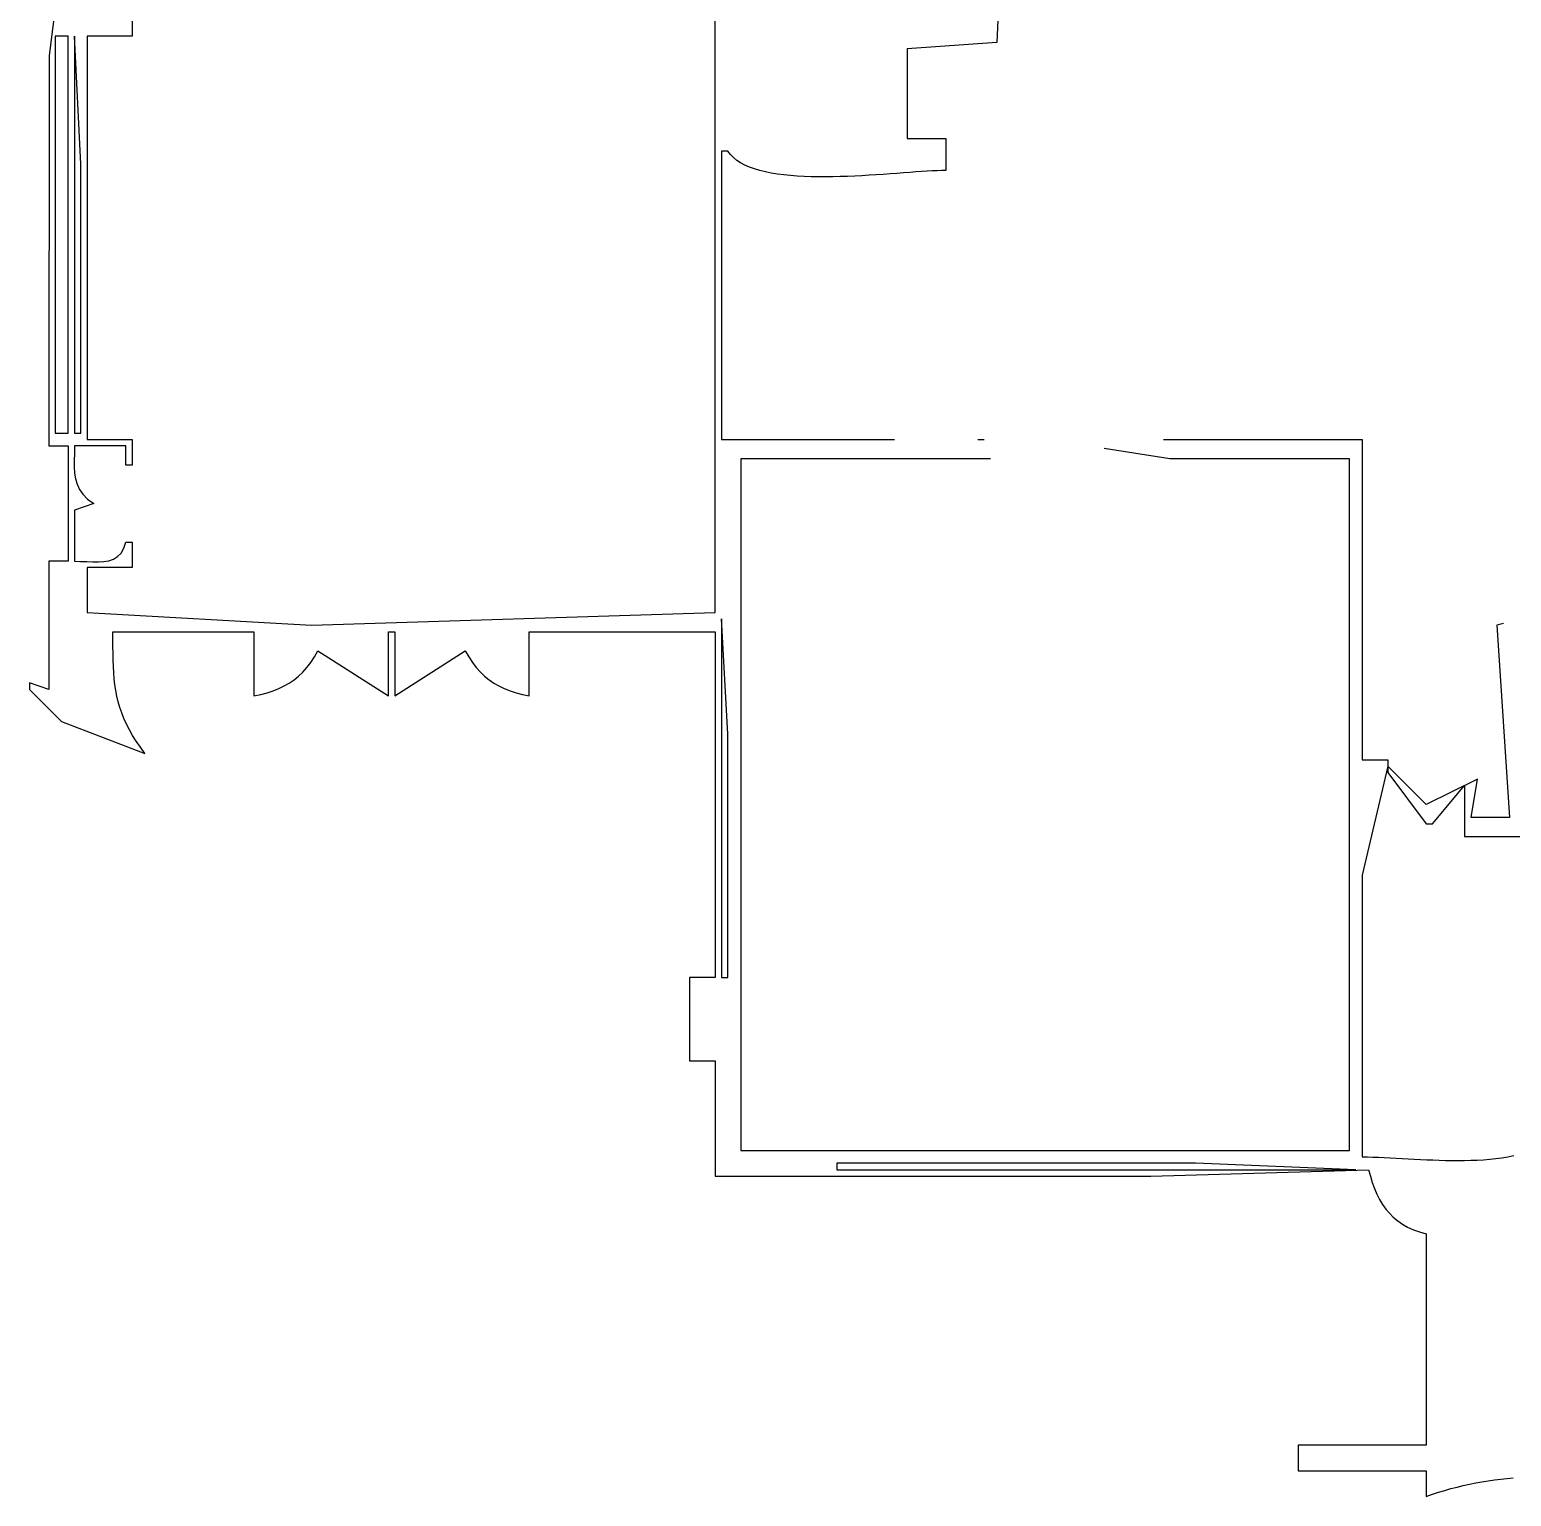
# Model space of a CAD drawing. Header units: metres. Extents: x 169 to 614, y 211 to 1165.
# Drawn here: x 170 to 401.3, y 218 to 447 of the extents above; entities that cross this region are included whole.
import ezdxf

# ---------------------------------------------------------------- set-up
doc = ezdxf.new("R2010")
doc.units = ezdxf.units.M

msp = doc.modelspace()

# ---------------------------------------------------------------- linework, layer by layer
for p, q in [((277, 356), (277, 472)), ((322, 468), (321, 445)), ((176, 466), (173.0579, 442.9606)), ((186, 450), (186, 446)), ((174, 446), (174, 384)), ((176, 446), (174, 446)), ((176, 384), (176, 446)), ((177, 446), (177, 384)), ((178, 426), (177, 446)), ((186, 446), (179, 446)), ((179, 446), (179, 383)), ((321, 445), (307, 444)), ((173.0579, 442.9606), (173, 382)), ((307, 444), (307, 430)), ((279, 428), (278, 428)), ((278, 428), (278, 383)), ((279.3875, 427.4838), (279, 428)), ((307, 430), (313, 430)), ((313, 430), (313, 425)), ((178, 384), (178, 426)), ((279.8495, 427.011), (279.3875, 427.4838)), ((280.3821, 426.58), (279.8495, 427.011)), ((280.9814, 426.1891), (280.3821, 426.58)), ((281.6435, 425.8366), (280.9814, 426.1891)), ((282.3647, 425.521), (281.6435, 425.8366)), ((283.1411, 425.2406), (282.3647, 425.521)), ((283.9688, 424.9937), (283.1411, 425.2406)), ((284.844, 424.7786), (283.9688, 424.9937)), ((285.7628, 424.5937), (284.844, 424.7786)), ((286.7215, 424.4375), (285.7628, 424.5937)), ((287.716, 424.3081), (286.7215, 424.4375)), ((288.7426, 424.204), (287.716, 424.3081)), ((289.7975, 424.1236), (288.7426, 424.204)), ((290.8767, 424.0651), (289.7975, 424.1236)), ((291.9765, 424.0269), (290.8767, 424.0651)), ((293.093, 424.0075), (291.9765, 424.0269)), ((294.2223, 424.005), (293.093, 424.0075)), ((295.3607, 424.0179), (294.2223, 424.005)), ((296.5041, 424.0446), (295.3607, 424.0179)), ((297.6489, 424.0833), (296.5041, 424.0446)), ((298.7911, 424.1325), (297.6489, 424.0833)), ((299.9268, 424.1904), (298.7911, 424.1325)), ((301.0524, 424.2555), (299.9268, 424.1904)), ((302.1638, 424.326), (301.0524, 424.2555)), ((303.2573, 424.4004), (302.1638, 424.326)), ((304.329, 424.477), (303.2573, 424.4004)), ((305.375, 424.5541), (304.329, 424.477)), ((306.3915, 424.6301), (305.375, 424.5541)), ((307.3747, 424.7033), (306.3915, 424.6301)), ((308.3207, 424.7721), (307.3747, 424.7033)), ((309.2256, 424.8348), (308.3207, 424.7721)), ((310.0857, 424.8899), (309.2256, 424.8348)), ((310.897, 424.9356), (310.0857, 424.8899)), ((311.6557, 424.9702), (310.897, 424.9356)), ((312.358, 424.9922), (311.6557, 424.9702)), ((313, 425), (312.358, 424.9922)), ((174, 384), (176, 384)), ((177, 384), (178, 384)), ((173, 382), (176, 382)), ((176, 382), (176, 364)), ((177, 382), (176.9877, 380.8368)), ((185, 382), (177, 382)), ((179, 383), (186, 383)), ((185, 379), (185, 382)), ((186, 383), (186, 379)), ((278, 383), (305, 383)), ((318, 383), (319, 383)), ((347, 383), (378, 383)), ((378, 383), (378, 333)), ((176.9877, 380.8368), (176.9696, 379.7493)), ((176.9696, 379.7493), (176.9739, 378.731)), ((320, 380), (281, 380)), ((281, 380), (281, 272)), ((348, 380), (337.7423, 381.6034)), ((376, 380), (348, 380)), ((376, 272), (376, 380)), ((176.9739, 378.731), (177.0288, 377.7754)), ((177.0288, 377.7754), (177.1625, 376.8763)), ((186, 379), (185, 379)), ((177.1625, 376.8763), (177.4032, 376.027)), ((177.4032, 376.027), (177.7791, 375.2211)), ((177.7791, 375.2211), (178.3184, 374.4523)), ((180, 373), (177, 372)), ((178.3184, 374.4523), (179.0493, 373.7141)), ((179.0493, 373.7141), (180, 373)), ((177, 372), (177, 364)), ((184.2756, 365.2826), (184.7002, 366.0314)), ((184.7002, 366.0314), (185, 367)), ((185, 367), (186, 367)), ((186, 367), (186, 363)), ((176, 364), (173, 364)), ((173, 364), (173, 344)), ((177, 364), (177.9583, 363.98)), ((177.9583, 363.98), (178.9097, 363.9379)), ((178.9097, 363.9379), (179.841, 363.9006)), ((179.841, 363.9006), (180.7393, 363.895)), ((180.7393, 363.895), (181.5914, 363.948)), ((181.5914, 363.948), (182.3841, 364.0863)), ((182.3841, 364.0863), (183.1045, 364.337)), ((183.1045, 364.337), (183.7393, 364.7268)), ((183.7393, 364.7268), (184.2756, 365.2826)), ((186, 363), (179, 363)), ((179, 363), (179, 356)), ((179, 356), (214, 354)), ((214, 354), (277, 356)), ((278, 355), (278, 299)), ((279, 337), (278, 355)), ((400.0715, 354.2743), (399, 354)), ((399, 354), (401, 324)), ((183.0006, 351.8191), (183, 353)), ((183, 353), (205, 353)), ((183.0051, 350.6878), (183.0006, 351.8191)), ((205, 353), (205, 343)), ((226, 343), (226, 353)), ((226, 353), (227, 353)), ((227, 353), (227, 343)), ((248, 343), (248, 353)), ((248, 353), (277, 353)), ((277, 353), (277, 299)), ((183.0172, 349.6018), (183.0051, 350.6878)), ((183.0406, 348.5571), (183.0172, 349.6018)), ((214.451, 349.0584), (215, 350)), ((215, 350), (226, 343)), ((227, 343), (238, 350)), ((238, 350), (238.5489, 349.0584)), ((183.079, 347.5492), (183.0406, 348.5571)), ((183.1362, 346.5741), (183.079, 347.5492)), ((212.6459, 346.704), (213.2775, 347.4142)), ((213.2775, 347.4142), (213.878, 348.1977)), ((213.878, 348.1977), (214.451, 349.0584)), ((238.5489, 349.0584), (239.1219, 348.1977)), ((239.1219, 348.1977), (239.7224, 347.4142)), ((239.7224, 347.4142), (240.3539, 346.704)), ((173, 344), (170, 345)), ((170, 345), (170, 344)), ((183.2159, 345.6275), (183.1362, 346.5741)), ((183.3219, 344.7052), (183.2159, 345.6275)), ((183.4578, 343.803), (183.3219, 344.7052)), ((209.7412, 344.523), (210.5311, 344.9768)), ((210.5311, 344.9768), (211.2762, 345.4891)), ((211.2762, 345.4891), (211.98, 346.0636)), ((211.98, 346.0636), (212.6459, 346.704)), ((240.3539, 346.704), (241.0199, 346.0636)), ((241.0199, 346.0636), (241.7237, 345.4891)), ((241.7237, 345.4891), (242.4688, 344.9768)), ((242.4688, 344.9768), (243.2586, 344.523)), ((170, 344), (175, 339)), ((183.6275, 342.9166), (183.4578, 343.803)), ((183.8346, 342.042), (183.6275, 342.9166)), ((205, 343), (206.0653, 343.2175)), ((206.0653, 343.2175), (207.0686, 343.4749)), ((207.0686, 343.4749), (208.0134, 343.7757)), ((208.0134, 343.7757), (208.9032, 344.1238)), ((208.9032, 344.1238), (209.7412, 344.523)), ((243.2586, 344.523), (244.0967, 344.1238)), ((244.0967, 344.1238), (244.9864, 343.7757)), ((244.9864, 343.7757), (245.9312, 343.4749)), ((245.9312, 343.4749), (246.9346, 343.2175)), ((246.9346, 343.2175), (248, 343)), ((184.0829, 341.1748), (183.8346, 342.042)), ((184.3761, 340.3108), (184.0829, 341.1748)), ((184.7179, 339.4458), (184.3761, 340.3108)), ((175, 339), (188, 334)), ((185.1122, 338.5757), (184.7179, 339.4458)), ((185.5626, 337.6962), (185.1122, 338.5757)), ((186.0728, 336.8031), (185.5626, 337.6962)), ((186.6466, 335.8921), (186.0728, 336.8031)), ((187.2877, 334.9592), (186.6466, 335.8921)), ((279, 299), (279, 337)), ((188, 334), (187.2877, 334.9592)), ((378, 333), (382, 333)), ((382, 332), (378.0038, 315)), ((382, 333), (382, 332)), ((388, 326), (382, 332)), ((382, 332), (382, 331)), ((382, 331), (388, 323)), ((396, 330), (388, 326)), ((389, 323), (394, 329)), ((394, 329), (394, 321)), ((395, 324), (396, 330)), ((401, 324), (395, 324)), ((388, 323), (389, 323)), ((394, 321), (409, 321)), ((378.0038, 315), (378, 271)), ((277, 299), (273, 299)), ((273, 299), (273, 286)), ((278, 299), (279, 299)), ((273, 286), (277, 286)), ((277, 286), (277, 268)), ((281, 272), (376, 272)), ((378, 271), (378.8348, 270.9936)), ((378.8348, 270.9936), (379.6903, 270.9755)), ((379.6903, 270.9755), (380.5649, 270.9474)), ((380.5649, 270.9474), (381.4573, 270.911)), ((381.4573, 270.911), (382.3659, 270.868)), ((382.3659, 270.868), (383.2893, 270.82)), ((383.2893, 270.82), (384.2259, 270.7688)), ((384.2259, 270.7688), (385.1743, 270.7159)), ((385.1743, 270.7159), (386.1331, 270.6631)), ((386.1331, 270.6631), (387.1008, 270.6121)), ((387.1008, 270.6121), (388.0758, 270.5645)), ((396.9406, 270.5675), (397.9086, 270.6465)), ((397.9086, 270.6465), (398.8677, 270.7474)), ((398.8677, 270.7474), (399.8165, 270.8719)), ((399.8165, 270.8719), (400.7535, 271.0216)), ((400.7535, 271.0216), (401.6774, 271.1983)), ((296, 270), (296, 269)), ((352, 270), (296, 270)), ((296, 269), (377, 269)), ((345, 268), (379, 269)), ((377, 269), (352, 270)), ((379, 269), (379.2795, 267.971)), ((388.0758, 270.5645), (389.0567, 270.522)), ((389.0567, 270.522), (390.0421, 270.4863)), ((390.0421, 270.4863), (391.0305, 270.4591)), ((391.0305, 270.4591), (392.0204, 270.442)), ((392.0204, 270.442), (393.0103, 270.4367)), ((393.0103, 270.4367), (393.9987, 270.445)), ((393.9987, 270.445), (394.9842, 270.4684)), ((394.9842, 270.4684), (395.9654, 270.5087)), ((395.9654, 270.5087), (396.9406, 270.5675)), ((277, 268), (345, 268)), ((379.2795, 267.971), (379.5867, 266.9921)), ((379.5867, 266.9921), (379.9258, 266.0637)), ((379.9258, 266.0637), (380.301, 265.186)), ((380.301, 265.186), (380.7164, 264.3596)), ((380.7164, 264.3596), (381.1761, 263.5848)), ((381.1761, 263.5848), (381.6845, 262.862)), ((381.6845, 262.862), (382.2455, 262.1917)), ((382.2455, 262.1917), (382.8635, 261.5741)), ((382.8635, 261.5741), (383.5425, 261.0098)), ((383.5425, 261.0098), (384.2868, 260.499)), ((384.2868, 260.499), (385.1005, 260.0423)), ((385.1005, 260.0423), (385.9879, 259.6399)), ((385.9879, 259.6399), (386.9529, 259.2923)), ((386.9529, 259.2923), (388, 259)), ((388, 259), (388, 226)), ((388, 226), (368, 226)), ((368, 226), (368, 222)), ((368, 222), (388, 222)), ((388, 222), (388, 218)), ((393.7861, 219.6907), (394.7558, 219.9029)), ((394.7558, 219.9029), (395.7268, 220.0968)), ((395.7268, 220.0968), (396.6992, 220.2728)), ((396.6992, 220.2728), (397.6729, 220.4316)), ((397.6729, 220.4316), (398.6477, 220.5736)), ((398.6477, 220.5736), (399.6238, 220.6996)), ((399.6238, 220.6996), (400.6009, 220.8099)), ((400.6009, 220.8099), (401.5791, 220.9053)), ((388, 218), (388.9602, 218.3342)), ((388.9602, 218.3342), (389.9222, 218.6467)), ((389.9222, 218.6467), (390.8858, 218.9381)), ((390.8858, 218.9381), (391.8511, 219.2088)), ((391.8511, 219.2088), (392.8178, 219.4595)), ((392.8178, 219.4595), (393.7861, 219.6907))]:
    msp.add_line(p, q)

doc.saveas('drawing.dxf')
